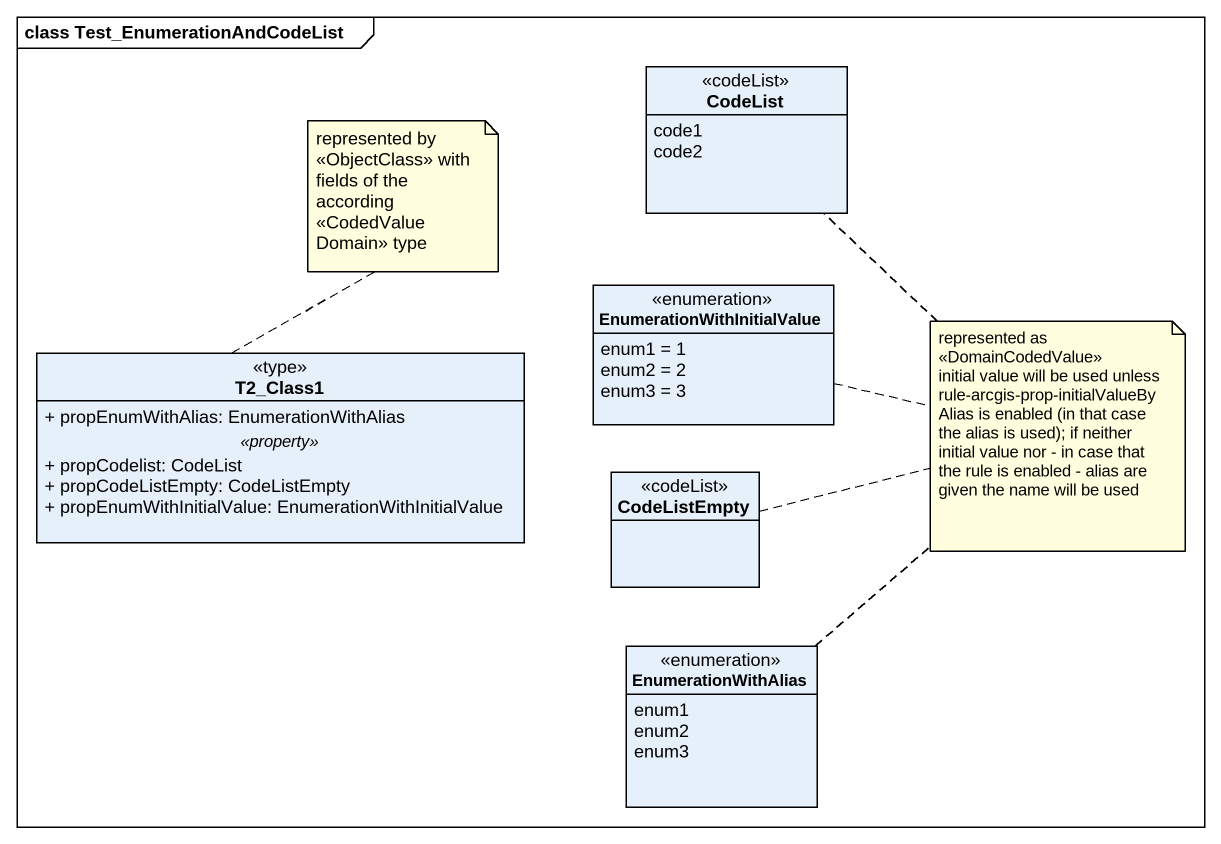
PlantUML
@startuml
mainframe class Test_EnumerationAndCodeList
hide circle
hide empty members
skinparam classAttributeIconSize 0
class CodeList <<codeList>> {
  code1
  code2
}
enum EnumerationWithInitialValue {
  enum1 = 1
  enum2 = 2
  enum3 = 3
}
class T2_Class1 <<type>> {
  + propEnumWithAlias: EnumerationWithAlias
  .. <<property>> ..
  + propCodelist: CodeList
  + propCodeListEmpty: CodeListEmpty
  + propEnumWithInitialValue: EnumerationWithInitialValue
}
class CodeListEmpty <<codeList>>
enum EnumerationWithAlias {
  enum1
  enum2
  enum3
}
note top of T2_Class1 : represented by <<ObjectClass>> with fields of the according <<CodedValueDomain>> type
note as N2
  represented as <<DomainCodedValue>>
  initial value will be used unless rule-arcgis-prop-initialValueByAlias is enabled (in that case the alias is used); if neither initial value nor - in case that the rule is enabled - alias are given the name will be used
end note
N2 .. EnumerationWithInitialValue
N2 .. CodeList
N2 .. CodeListEmpty
N2 .. EnumerationWithAlias
@enduml
